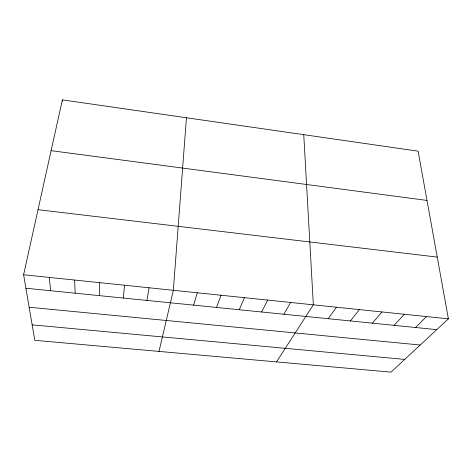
<?xml version="1.0" encoding="UTF-8"?>
<svg xmlns="http://www.w3.org/2000/svg" width="472" height="472" viewBox="0 0 472 472"><rect width="100%" height="100%" fill="white"/><g stroke="black" fill="none" stroke-linecap="round" stroke-linejoin="round"><path stroke-width="0.71" d="M99.344 295.631L99.745 282.657M186.446 117.758L173.33 290.292L159.017 351.416M123.286 298.044L124.549 285.23M146.975 300.434L149.081 287.772M23.6 274.751L62.369 99.863L418.103 151.164L448.4 318.842L391.04 372.137L34.798 340.318L23.6 274.751L448.4 318.842M193.585 305.13L197.314 292.782M216.512 307.443L221.038 295.242M239.204 309.732L244.49 297.679M261.647 311.992L267.695 300.086M283.861 314.234L290.646 302.469M276.492 361.906L313.343 304.823L303.756 134.673M328.246 318.706L336.477 307.225M350.413 320.942L359.357 309.597M372.343 323.155L381.984 311.945M394.043 325.344L404.362 314.269M415.519 327.509L426.499 316.564M32.155 324.854L404.746 359.404M29.146 307.231L420.222 345.02M25.901 288.227L436.765 329.651M38.026 209.68L437.243 257.087M51.106 150.662L427.007 200.435M49.271 277.418L50.651 290.722M62.369 99.863L62.44 101.291M74.653 280.049L75.131 293.189"/></g></svg>
